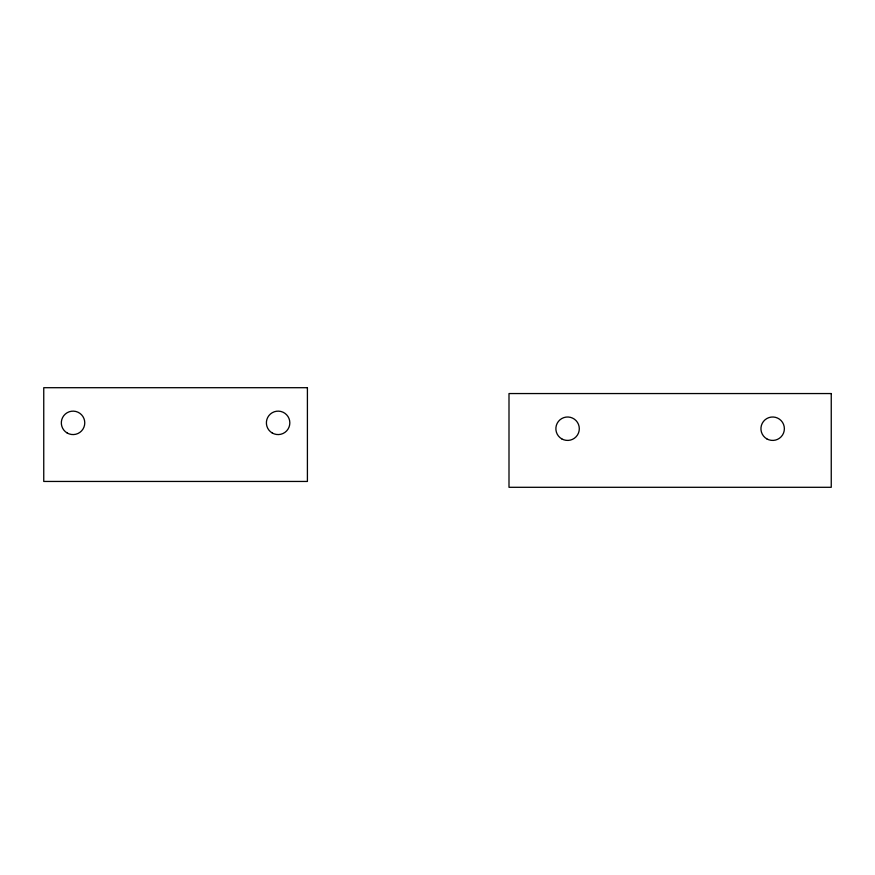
<?xml version="1.0" encoding="UTF-8"?>
<svg xmlns="http://www.w3.org/2000/svg" width="875" height="875" viewBox="0 0 875 875"><rect width="100%" height="100%" fill="white"/><g stroke="black" fill="none" stroke-linecap="round" stroke-linejoin="round"><path stroke-width="1.31" d="M307.409 387.702L43.75 387.702L43.75 481.447L307.409 481.447L307.409 387.702M831.25 393.553L508.998 393.553L508.998 487.298L831.25 487.298L831.25 393.553M272.256 433.005A11.714 11.714 0 0 0 289.833 422.855A11.714 11.714 0 0 0 272.256 412.705A11.714 11.714 0 0 0 272.256 433.005M67.189 433.005A11.714 11.714 0 0 0 84.766 422.855A11.714 11.714 0 0 0 67.189 412.705A11.714 11.714 0 0 0 67.189 433.005M766.795 438.856A11.714 11.714 0 0 0 784.372 428.706A11.714 11.714 0 0 0 766.795 418.567A11.714 11.714 0 0 0 766.795 438.856M561.728 438.856A11.714 11.714 0 0 0 579.305 428.706A11.714 11.714 0 0 0 561.728 418.567A11.714 11.714 0 0 0 561.728 438.856"/></g></svg>
